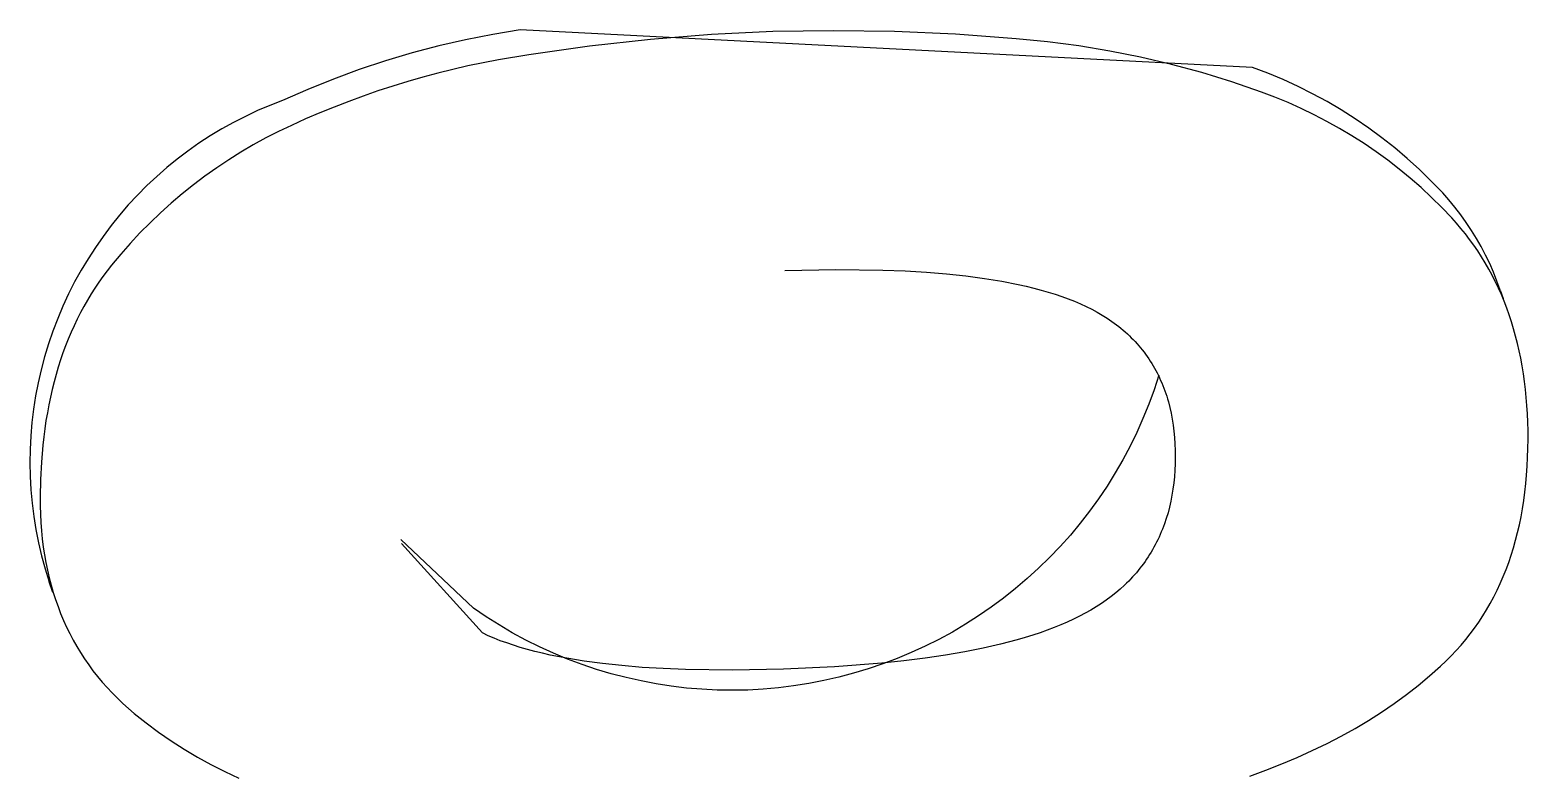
# Model space of a CAD drawing. Header units: millimetres. Extents: x -962 to 3068, y -237 to 2578.
# Drawn here: x 233.495 to 234.859, y 453.643 to 454.319 of the extents above; entities that cross this region are included whole.
import ezdxf

# ---------------------------------------------------------------- set-up
doc = ezdxf.new("R2010")
doc.units = ezdxf.units.MM
doc.header["$MEASUREMENT"] = 0
doc.layers.add('Utwórz2D linie widoczne', color=7, linetype='Continuous', true_color=0x000000)

msp = doc.modelspace()

# ---------------------------------------------------------------- linework, layer by layer
at = {"layer": 'Utwórz2D linie widoczne'}
for p, q in [((233.8916, 454.3105), (233.8671, 454.3049)), ((233.9163, 454.3153), (233.8916, 454.3105)), ((233.9412, 454.3194), (233.9163, 454.3153)), ((234.6081, 454.2853), (233.9412, 454.3194)), ((234.0599, 454.3106), (234.0045, 454.3045)), ((234.1155, 454.3151), (234.0599, 454.3106)), ((234.1712, 454.3179), (234.1155, 454.3151)), ((234.2266, 454.3187), (234.1712, 454.3179)), ((234.2821, 454.3179), (234.2266, 454.3187)), ((234.3376, 454.3154), (234.2821, 454.3179)), ((234.3929, 454.3113), (234.3376, 454.3154)), ((234.4214, 454.3086), (234.3929, 454.3113)), ((234.4498, 454.3049), (234.4214, 454.3086)), ((233.8428, 454.2985), (233.8187, 454.2914)), ((233.8671, 454.3049), (233.8428, 454.2985)), ((233.9493, 454.2967), (233.9215, 454.2922)), ((234.0045, 454.3045), (233.9493, 454.2967)), ((234.4781, 454.3002), (234.4498, 454.3049)), ((234.5062, 454.2946), (234.4781, 454.3002)), ((234.5342, 454.288), (234.5062, 454.2946)), ((233.7948, 454.2834), (233.7712, 454.2747)), ((233.8187, 454.2914), (233.7948, 454.2834)), ((233.8662, 454.28), (233.8525, 454.2763)), ((233.8799, 454.2834), (233.8662, 454.28)), ((233.8937, 454.2866), (233.8799, 454.2834)), ((233.9076, 454.2895), (233.8937, 454.2866)), ((233.9215, 454.2922), (233.9076, 454.2895)), ((234.5619, 454.2805), (234.5342, 454.288)), ((234.5892, 454.272), (234.5619, 454.2805)), ((234.6221, 454.28), (234.6081, 454.2853)), ((234.6359, 454.2742), (234.6221, 454.28)), ((233.7479, 454.2653), (233.7249, 454.2551)), ((233.7712, 454.2747), (233.7479, 454.2653)), ((233.8253, 454.2683), (233.8118, 454.2639)), ((233.8389, 454.2724), (233.8253, 454.2683)), ((233.8525, 454.2763), (233.8389, 454.2724)), ((234.6163, 454.2627), (234.5892, 454.272)), ((234.6495, 454.268), (234.6359, 454.2742)), ((234.6628, 454.2613), (234.6495, 454.268)), ((233.7249, 454.2551), (233.7134, 454.2507)), ((233.7852, 454.2543), (233.772, 454.2492)), ((233.7984, 454.2592), (233.7852, 454.2543)), ((233.8118, 454.2639), (233.7984, 454.2592)), ((234.6284, 454.2581), (234.6163, 454.2627)), ((234.6405, 454.2532), (234.6284, 454.2581)), ((234.6524, 454.2478), (234.6405, 454.2532)), ((234.676, 454.2542), (234.6628, 454.2613)), ((234.6889, 454.2466), (234.676, 454.2542)), ((233.6911, 454.2407), (233.6802, 454.2351)), ((233.7022, 454.2459), (233.6911, 454.2407)), ((233.7134, 454.2507), (233.7022, 454.2459)), ((233.7459, 454.2383), (233.733, 454.2325)), ((233.7589, 454.2439), (233.7459, 454.2383)), ((233.772, 454.2492), (233.7589, 454.2439)), ((234.6642, 454.2422), (234.6524, 454.2478)), ((234.6758, 454.2361), (234.6642, 454.2422)), ((234.7015, 454.2386), (234.6889, 454.2466)), ((234.7138, 454.2301), (234.7015, 454.2386)), ((233.6695, 454.2292), (233.6591, 454.2229)), ((233.6802, 454.2351), (233.6695, 454.2292)), ((233.7213, 454.2269), (233.7097, 454.221)), ((233.733, 454.2325), (233.7213, 454.2269)), ((234.6873, 454.2297), (234.6758, 454.2361)), ((234.6986, 454.223), (234.6873, 454.2297)), ((234.7259, 454.2212), (234.7138, 454.2301)), ((233.6488, 454.2162), (233.6388, 454.2091)), ((233.6591, 454.2229), (233.6488, 454.2162)), ((233.6983, 454.2147), (233.687, 454.2081)), ((233.7097, 454.221), (233.6983, 454.2147)), ((234.7097, 454.2159), (234.6986, 454.223)), ((234.7205, 454.2085), (234.7097, 454.2159)), ((234.7376, 454.212), (234.7259, 454.2212)), ((234.749, 454.2023), (234.7376, 454.212)), ((233.6291, 454.2017), (233.6196, 454.194)), ((233.6388, 454.2091), (233.6291, 454.2017)), ((233.6759, 454.2011), (233.665, 454.1939)), ((233.687, 454.2081), (233.6759, 454.2011)), ((234.7312, 454.2008), (234.7205, 454.2085)), ((234.7416, 454.1927), (234.7312, 454.2008)), ((234.7601, 454.1922), (234.749, 454.2023)), ((233.6104, 454.186), (233.6014, 454.1776)), ((233.6196, 454.194), (233.6104, 454.186)), ((233.6543, 454.1863), (233.6438, 454.1784)), ((233.665, 454.1939), (233.6543, 454.1863)), ((234.7517, 454.1844), (234.7416, 454.1927)), ((234.7615, 454.1758), (234.7517, 454.1844)), ((234.7708, 454.1818), (234.7601, 454.1922)), ((233.6014, 454.1776), (233.5928, 454.1689)), ((233.6335, 454.1702), (233.6235, 454.1617)), ((233.6438, 454.1784), (233.6335, 454.1702)), ((234.7711, 454.1669), (234.7615, 454.1758)), ((234.7812, 454.171), (234.7708, 454.1818)), ((234.7869, 454.1646), (234.7812, 454.171)), ((233.5845, 454.16), (233.5765, 454.1507)), ((233.5928, 454.1689), (233.5845, 454.16)), ((233.6235, 454.1617), (233.6138, 454.1529)), ((234.7804, 454.1578), (234.7711, 454.1669)), ((234.7894, 454.1484), (234.7804, 454.1578)), ((234.7924, 454.1579), (234.7869, 454.1646)), ((234.7977, 454.1511), (234.7924, 454.1579)), ((233.5765, 454.1507), (233.5688, 454.1412)), ((233.6043, 454.1438), (233.5951, 454.1346)), ((233.6138, 454.1529), (233.6043, 454.1438)), ((234.7937, 454.1436), (234.7894, 454.1484)), ((234.7978, 454.1387), (234.7937, 454.1436)), ((234.8027, 454.1441), (234.7977, 454.1511)), ((234.8074, 454.1369), (234.8027, 454.1441)), ((233.5615, 454.1314), (233.5545, 454.1214)), ((233.5688, 454.1412), (233.5615, 454.1314)), ((233.5951, 454.1346), (233.5862, 454.125)), ((234.8019, 454.1337), (234.7978, 454.1387)), ((234.8057, 454.1286), (234.8019, 454.1337)), ((234.812, 454.1295), (234.8074, 454.1369)), ((234.8162, 454.1221), (234.812, 454.1295)), ((233.5545, 454.1214), (233.5478, 454.1111)), ((233.5776, 454.1153), (233.5692, 454.1053)), ((233.5862, 454.125), (233.5776, 454.1153)), ((234.8095, 454.1234), (234.8057, 454.1286)), ((234.8131, 454.1182), (234.8095, 454.1234)), ((234.8166, 454.1128), (234.8131, 454.1182)), ((234.8202, 454.1144), (234.8162, 454.1221)), ((233.5478, 454.1111), (233.5415, 454.1006)), ((233.5692, 454.1053), (233.5653, 454.1002)), ((234.8199, 454.1073), (234.8166, 454.1128)), ((234.8231, 454.1017), (234.8199, 454.1073)), ((234.824, 454.1066), (234.8202, 454.1144)), ((234.8262, 454.0961), (234.8231, 454.1017)), ((234.8274, 454.0987), (234.824, 454.1066)), ((233.5356, 454.0899), (233.5301, 454.079)), ((233.5415, 454.1006), (233.5356, 454.0899)), ((233.5577, 454.0898), (233.5541, 454.0844)), ((233.5614, 454.095), (233.5577, 454.0898)), ((233.5653, 454.1002), (233.5614, 454.095)), ((234.1821, 454.1005), (234.2286, 454.1014)), ((234.2286, 454.1014), (234.2716, 454.1008)), ((234.2716, 454.1008), (234.2918, 454.1)), ((234.2918, 454.1), (234.3111, 454.0988)), ((234.3111, 454.0988), (234.3295, 454.0973)), ((234.3295, 454.0973), (234.3471, 454.0954)), ((234.3471, 454.0954), (234.3639, 454.0932)), ((234.3639, 454.0932), (234.3797, 454.0906)), ((234.3797, 454.0906), (234.3947, 454.0877)), ((234.8291, 454.0903), (234.8262, 454.0961)), ((234.8306, 454.0907), (234.8274, 454.0987)), ((234.8319, 454.0844), (234.8291, 454.0903)), ((234.8335, 454.0826), (234.8306, 454.0907)), ((233.5301, 454.079), (233.525, 454.0679)), ((233.5506, 454.079), (233.5473, 454.0734)), ((233.5541, 454.0844), (233.5506, 454.079)), ((234.3947, 454.0877), (234.4019, 454.0861)), ((234.4019, 454.0861), (234.4088, 454.0844)), ((234.4088, 454.0844), (234.4155, 454.0826)), ((234.4155, 454.0826), (234.4221, 454.0807)), ((234.4221, 454.0807), (234.4283, 454.0788)), ((234.4283, 454.0788), (234.4344, 454.0767)), ((234.4344, 454.0767), (234.4403, 454.0746)), ((234.4403, 454.0746), (234.4459, 454.0724)), ((234.8346, 454.0785), (234.8319, 454.0844)), ((234.8335, 454.0826), (234.8364, 454.0748)), ((234.8371, 454.0724), (234.8346, 454.0785)), ((233.525, 454.0679), (233.5202, 454.0566)), ((233.5409, 454.062), (233.538, 454.0561)), ((233.544, 454.0677), (233.5409, 454.062)), ((233.5473, 454.0734), (233.544, 454.0677)), ((234.4459, 454.0724), (234.4514, 454.0701)), ((234.4514, 454.0701), (234.4566, 454.0677)), ((234.4566, 454.0677), (234.4616, 454.0652)), ((234.4616, 454.0652), (234.4665, 454.0625)), ((234.4665, 454.0625), (234.4711, 454.0598)), ((234.8395, 454.0662), (234.8371, 454.0724)), ((234.8417, 454.06), (234.8395, 454.0662)), ((233.5202, 454.0566), (233.5158, 454.0452)), ((233.5351, 454.0501), (233.5324, 454.0441)), ((233.538, 454.0561), (233.5351, 454.0501)), ((234.4711, 454.0598), (234.4757, 454.0569)), ((234.4757, 454.0569), (234.4779, 454.0555)), ((234.4779, 454.0555), (234.4801, 454.054)), ((234.4801, 454.054), (234.4822, 454.0524)), ((234.4822, 454.0524), (234.4843, 454.0509)), ((234.4843, 454.0509), (234.4863, 454.0493)), ((234.4863, 454.0493), (234.4883, 454.0477)), ((234.4883, 454.0477), (234.4903, 454.046)), ((234.8438, 454.0536), (234.8417, 454.06)), ((234.8458, 454.0472), (234.8438, 454.0536)), ((234.8476, 454.0406), (234.8458, 454.0472)), ((233.5119, 454.0336), (233.5083, 454.0219)), ((233.5158, 454.0452), (233.5119, 454.0336)), ((233.5298, 454.0379), (233.5273, 454.0317)), ((233.5324, 454.0441), (233.5298, 454.0379)), ((234.4903, 454.046), (234.4922, 454.0444)), ((234.4922, 454.0444), (234.4941, 454.0427)), ((234.4941, 454.0427), (234.4959, 454.0409)), ((234.4959, 454.0409), (234.4977, 454.0392)), ((234.4977, 454.0392), (234.4995, 454.0374)), ((234.4995, 454.0374), (234.5012, 454.0356)), ((234.5012, 454.0356), (234.5029, 454.0337)), ((234.5029, 454.0337), (234.5046, 454.0318)), ((234.8493, 454.034), (234.8476, 454.0406)), ((234.8509, 454.0272), (234.8493, 454.034)), ((233.5083, 454.0219), (233.5052, 454.01)), ((233.525, 454.0253), (233.5228, 454.0189)), ((233.5273, 454.0317), (233.525, 454.0253)), ((234.5046, 454.0318), (234.5062, 454.0299)), ((234.5062, 454.0299), (234.5077, 454.028)), ((234.5077, 454.028), (234.5093, 454.0261)), ((234.5093, 454.0261), (234.5107, 454.0241)), ((234.5107, 454.0241), (234.5122, 454.0221)), ((234.5122, 454.0221), (234.5136, 454.02)), ((234.5136, 454.02), (234.515, 454.0179)), ((234.8523, 454.0204), (234.8509, 454.0272)), ((234.8536, 454.0135), (234.8523, 454.0204)), ((233.5052, 454.01), (233.5025, 453.9981)), ((233.5207, 454.0123), (233.5187, 454.0057)), ((233.5228, 454.0189), (233.5207, 454.0123)), ((234.515, 454.0179), (234.5163, 454.0158)), ((234.5163, 454.0158), (234.5176, 454.0137)), ((234.5176, 454.0137), (234.5188, 454.0115)), ((234.5188, 454.0115), (234.52, 454.0094)), ((234.52, 454.0094), (234.5212, 454.0071)), ((234.5212, 454.0071), (234.5223, 454.0049)), ((234.8547, 454.0064), (234.8536, 454.0135)), ((234.8557, 453.9993), (234.8547, 454.0064)), ((233.5025, 453.9981), (233.5001, 453.9861)), ((233.5169, 453.9989), (233.5152, 453.9921)), ((233.5187, 454.0057), (233.5169, 453.9989)), ((234.5228, 454.005), (234.5184, 453.9918)), ((234.5223, 454.0049), (234.5234, 454.0026)), ((234.5234, 454.0026), (234.5244, 454.0003)), ((234.5244, 454.0003), (234.5254, 453.998)), ((234.5254, 453.998), (234.5264, 453.9956)), ((234.5264, 453.9956), (234.5273, 453.9932)), ((234.5273, 453.9932), (234.5282, 453.9908)), ((234.8566, 453.9921), (234.8557, 453.9993)), ((233.5001, 453.9861), (233.4983, 453.974)), ((233.5136, 453.9851), (233.5121, 453.9781)), ((233.5152, 453.9921), (233.5136, 453.9851)), ((234.5184, 453.9918), (234.5136, 453.9786)), ((234.5282, 453.9908), (234.5291, 453.9884)), ((234.5291, 453.9884), (234.5299, 453.9859)), ((234.5299, 453.9859), (234.5306, 453.9834)), ((234.5306, 453.9834), (234.5314, 453.9809)), ((234.5314, 453.9809), (234.5327, 453.9757)), ((234.8573, 453.9847), (234.8566, 453.9921)), ((234.8579, 453.9773), (234.8573, 453.9847)), ((233.4983, 453.974), (233.4968, 453.9619)), ((233.5108, 453.9709), (233.5095, 453.9637)), ((233.5121, 453.9781), (233.5108, 453.9709)), ((234.5083, 453.9657), (234.5026, 453.953)), ((234.5136, 453.9786), (234.5083, 453.9657)), ((234.5327, 453.9757), (234.5339, 453.9705)), ((234.5339, 453.9705), (234.5349, 453.9651)), ((234.5349, 453.9651), (234.5357, 453.9596)), ((234.8584, 453.9698), (234.8579, 453.9773)), ((234.8587, 453.9622), (234.8584, 453.9698)), ((233.4968, 453.9619), (233.4958, 453.9497)), ((233.5084, 453.9563), (233.5075, 453.9489)), ((233.5095, 453.9637), (233.5084, 453.9563)), ((234.5026, 453.953), (234.4965, 453.9404)), ((234.5357, 453.9596), (234.5364, 453.954)), ((234.5364, 453.954), (234.537, 453.9483)), ((234.8589, 453.9545), (234.8587, 453.9622)), ((234.8589, 453.9467), (234.8589, 453.9545)), ((233.4958, 453.9497), (233.4951, 453.9375)), ((233.5066, 453.9413), (233.5053, 453.9259)), ((233.5075, 453.9489), (233.5066, 453.9413)), ((234.4965, 453.9404), (234.49, 453.9281)), ((234.537, 453.9483), (234.5374, 453.9425)), ((234.5374, 453.9425), (234.5376, 453.9365)), ((234.8585, 453.9302), (234.8588, 453.9384)), ((234.8588, 453.9384), (234.8589, 453.9467)), ((233.4951, 453.9375), (233.4949, 453.9252)), ((233.4949, 453.9252), (233.4952, 453.913)), ((233.5053, 453.9259), (233.5045, 453.9101)), ((234.49, 453.9281), (234.483, 453.916)), ((234.5375, 453.9244), (234.5373, 453.9185)), ((234.5376, 453.9305), (234.5375, 453.9244)), ((234.5376, 453.9365), (234.5376, 453.9305)), ((234.8581, 453.9221), (234.8585, 453.9302)), ((233.4952, 453.913), (233.4958, 453.9008)), ((234.483, 453.916), (234.4756, 453.9041)), ((234.5369, 453.9126), (234.5363, 453.9069)), ((234.5373, 453.9185), (234.5369, 453.9126)), ((234.8569, 453.9063), (234.8576, 453.9141)), ((234.8576, 453.9141), (234.8581, 453.9221)), ((233.4958, 453.9008), (233.4969, 453.8886)), ((233.5045, 453.9101), (233.5042, 453.8939)), ((234.4756, 453.9041), (234.4678, 453.8925)), ((234.5356, 453.9013), (234.5347, 453.8957)), ((234.5363, 453.9069), (234.5356, 453.9013)), ((234.855, 453.891), (234.856, 453.8986)), ((234.856, 453.8986), (234.8569, 453.9063)), ((233.4969, 453.8886), (233.4985, 453.8765)), ((233.5042, 453.8939), (233.5043, 453.8861)), ((233.5043, 453.8861), (233.5045, 453.8784)), ((234.4678, 453.8925), (234.4597, 453.8812)), ((234.5324, 453.885), (234.5311, 453.8798)), ((234.5336, 453.8903), (234.5324, 453.885)), ((234.5347, 453.8957), (234.5336, 453.8903)), ((234.8525, 453.8761), (234.8538, 453.8835)), ((234.8538, 453.8835), (234.855, 453.891)), ((233.4985, 453.8765), (233.5004, 453.8644)), ((233.5045, 453.8784), (233.5049, 453.8708)), ((233.5049, 453.8708), (233.5055, 453.8633)), ((234.4511, 453.8702), (234.4422, 453.8594)), ((234.4597, 453.8812), (234.4511, 453.8702)), ((234.5279, 453.8696), (234.527, 453.8672)), ((234.5295, 453.8747), (234.5279, 453.8696)), ((234.5311, 453.8798), (234.5295, 453.8747)), ((234.851, 453.8689), (234.8525, 453.8761)), ((233.5004, 453.8644), (233.5027, 453.8524)), ((233.5055, 453.8633), (233.5062, 453.8559)), ((234.4422, 453.8594), (234.4329, 453.849)), ((234.523, 453.8576), (234.5219, 453.8552)), ((234.524, 453.8599), (234.523, 453.8576)), ((234.525, 453.8623), (234.524, 453.8599)), ((234.526, 453.8647), (234.525, 453.8623)), ((234.527, 453.8672), (234.526, 453.8647)), ((234.8476, 453.8548), (234.8494, 453.8618)), ((234.8494, 453.8618), (234.851, 453.8689)), ((233.5027, 453.8524), (233.5055, 453.8405)), ((233.5062, 453.8559), (233.5071, 453.8486)), ((233.5071, 453.8486), (233.5082, 453.8415)), ((233.8987, 453.7929), (233.8327, 453.8555)), ((233.9069, 453.7703), (233.8333, 453.8518)), ((234.4329, 453.849), (234.4232, 453.8389)), ((234.5158, 453.8439), (234.5144, 453.8417)), ((234.5171, 453.8461), (234.5158, 453.8439)), ((234.5183, 453.8484), (234.5171, 453.8461)), ((234.5195, 453.8506), (234.5183, 453.8484)), ((234.5207, 453.8529), (234.5195, 453.8506)), ((234.5219, 453.8552), (234.5207, 453.8529)), ((234.8435, 453.8412), (234.8456, 453.8479)), ((234.8456, 453.8479), (234.8476, 453.8548)), ((233.5055, 453.8405), (233.5087, 453.8286)), ((233.5082, 453.8415), (233.5095, 453.8344)), ((233.5095, 453.8344), (233.5109, 453.8275)), ((234.4132, 453.8292), (234.4029, 453.8198)), ((234.4232, 453.8389), (234.4132, 453.8292)), ((234.5056, 453.8292), (234.504, 453.8272)), ((234.5071, 453.8312), (234.5056, 453.8292)), ((234.5087, 453.8333), (234.5071, 453.8312)), ((234.5102, 453.8353), (234.5087, 453.8333)), ((234.5116, 453.8374), (234.5102, 453.8353)), ((234.5131, 453.8396), (234.5116, 453.8374)), ((234.5144, 453.8417), (234.5131, 453.8396)), ((234.8389, 453.828), (234.8413, 453.8345)), ((234.8413, 453.8345), (234.8435, 453.8412)), ((233.5087, 453.8286), (233.5123, 453.8169)), ((233.5109, 453.8275), (233.5125, 453.8206)), ((233.5158, 453.8071), (233.5123, 453.8169)), ((233.5125, 453.8206), (233.5142, 453.8139)), ((234.4029, 453.8198), (234.3923, 453.8107)), ((234.4934, 453.8157), (234.4915, 453.8139)), ((234.4953, 453.8175), (234.4934, 453.8157)), ((234.4971, 453.8194), (234.4953, 453.8175)), ((234.4989, 453.8213), (234.4971, 453.8194)), ((234.5006, 453.8232), (234.4989, 453.8213)), ((234.5023, 453.8252), (234.5006, 453.8232)), ((234.504, 453.8272), (234.5023, 453.8252)), ((234.8307, 453.8092), (234.8336, 453.8154)), ((234.8336, 453.8154), (234.8363, 453.8216)), ((234.8363, 453.8216), (234.8389, 453.828)), ((233.5142, 453.8139), (233.5161, 453.8072)), ((233.5161, 453.8072), (233.5182, 453.8007)), ((234.3813, 453.802), (234.3701, 453.7937)), ((234.3923, 453.8107), (234.3813, 453.802)), ((234.4793, 453.8035), (234.4749, 453.8002)), ((234.4835, 453.8068), (234.4793, 453.8035)), ((234.4876, 453.8103), (234.4835, 453.8068)), ((234.4915, 453.8139), (234.4876, 453.8103)), ((234.8245, 453.7973), (234.8277, 453.8032)), ((234.8277, 453.8032), (234.8307, 453.8092)), ((233.5182, 453.8007), (233.5205, 453.7943)), ((233.5205, 453.7943), (233.5229, 453.788)), ((233.5229, 453.788), (233.5255, 453.7818)), ((233.9102, 453.785), (233.8987, 453.7929)), ((234.3701, 453.7937), (234.3586, 453.7858)), ((234.4558, 453.7883), (234.4505, 453.7855)), ((234.4608, 453.7911), (234.4558, 453.7883)), ((234.4657, 453.794), (234.4608, 453.7911)), ((234.4704, 453.7971), (234.4657, 453.794)), ((234.4749, 453.8002), (234.4704, 453.7971)), ((234.8177, 453.7858), (234.8212, 453.7915)), ((234.8212, 453.7915), (234.8245, 453.7973)), ((233.5255, 453.7818), (233.5283, 453.7757)), ((233.5283, 453.7757), (233.5312, 453.7697)), ((233.922, 453.7776), (233.9102, 453.785)), ((233.9341, 453.7705), (233.922, 453.7776)), ((234.3468, 453.7783), (234.3348, 453.7712)), ((234.3586, 453.7858), (234.3468, 453.7783)), ((234.4274, 453.7753), (234.4211, 453.7729)), ((234.4335, 453.7777), (234.4274, 453.7753)), ((234.4394, 453.7802), (234.4335, 453.7777)), ((234.4451, 453.7828), (234.4394, 453.7802)), ((234.4505, 453.7855), (234.4451, 453.7828)), ((234.8063, 453.7695), (234.8103, 453.7748)), ((234.8103, 453.7748), (234.814, 453.7803)), ((234.814, 453.7803), (234.8177, 453.7858)), ((233.5312, 453.7697), (233.5343, 453.7638)), ((233.5343, 453.7638), (233.5376, 453.758)), ((233.9121, 453.7678), (233.9069, 453.7703)), ((233.9175, 453.7655), (233.9121, 453.7678)), ((233.9231, 453.7633), (233.9175, 453.7655)), ((233.929, 453.7612), (233.9231, 453.7633)), ((233.9351, 453.7591), (233.929, 453.7612)), ((233.9464, 453.7639), (233.9341, 453.7705)), ((233.9589, 453.7576), (233.9464, 453.7639)), ((234.3225, 453.7645), (234.31, 453.7583)), ((234.3348, 453.7712), (234.3225, 453.7645)), ((234.3937, 453.7641), (234.3787, 453.7602)), ((234.4009, 453.7662), (234.3937, 453.7641)), ((234.4079, 453.7684), (234.4009, 453.7662)), ((234.4146, 453.7706), (234.4079, 453.7684)), ((234.4211, 453.7729), (234.4146, 453.7706)), ((234.7979, 453.7593), (234.8022, 453.7643)), ((234.8022, 453.7643), (234.8063, 453.7695)), ((233.5376, 453.758), (233.541, 453.7524)), ((233.541, 453.7524), (233.5446, 453.7468)), ((233.9414, 453.7572), (233.9351, 453.7591)), ((233.9479, 453.7553), (233.9414, 453.7572)), ((233.9546, 453.7535), (233.9479, 453.7553)), ((233.9616, 453.7518), (233.9546, 453.7535)), ((233.9716, 453.7519), (233.9589, 453.7576)), ((233.9687, 453.7502), (233.9616, 453.7518)), ((233.9837, 453.7473), (233.9687, 453.7502)), ((233.9845, 453.7465), (233.9716, 453.7519)), ((233.9996, 453.7447), (233.9837, 453.7473)), ((234.2845, 453.7471), (234.2714, 453.7421)), ((234.2974, 453.7525), (234.2845, 453.7471)), ((234.31, 453.7475), (234.2907, 453.7451)), ((234.31, 453.7583), (234.2974, 453.7525)), ((234.3285, 453.7502), (234.31, 453.7475)), ((234.3461, 453.7533), (234.3285, 453.7502)), ((234.3629, 453.7566), (234.3461, 453.7533)), ((234.3787, 453.7602), (234.3629, 453.7566)), ((234.7842, 453.7448), (234.7889, 453.7495)), ((234.7889, 453.7495), (234.7935, 453.7543)), ((234.7935, 453.7543), (234.7979, 453.7593)), ((233.5446, 453.7468), (233.5484, 453.7414)), ((233.5484, 453.7414), (233.5523, 453.736)), ((233.5523, 453.736), (233.5564, 453.7308)), ((233.9976, 453.7416), (233.9845, 453.7465)), ((234.0108, 453.7372), (233.9976, 453.7416)), ((234.0163, 453.7424), (233.9996, 453.7447)), ((234.0242, 453.7332), (234.0108, 453.7372)), ((234.0338, 453.7406), (234.0163, 453.7424)), ((234.0523, 453.739), (234.0338, 453.7406)), ((234.0716, 453.7379), (234.0523, 453.739)), ((234.0918, 453.7371), (234.0716, 453.7379)), ((234.1347, 453.7365), (234.0918, 453.7371)), ((234.1811, 453.7374), (234.1347, 453.7365)), ((234.2275, 453.7396), (234.1811, 453.7374)), ((234.2705, 453.7429), (234.2275, 453.7396)), ((234.2448, 453.7336), (234.2313, 453.73)), ((234.2582, 453.7376), (234.2448, 453.7336)), ((234.2714, 453.7421), (234.2582, 453.7376)), ((234.2907, 453.7451), (234.2705, 453.7429)), ((234.7693, 453.7312), (234.7793, 453.7402)), ((234.7793, 453.7402), (234.7842, 453.7448)), ((233.5564, 453.7308), (233.5607, 453.7256)), ((233.5607, 453.7256), (233.5652, 453.7206)), ((233.5652, 453.7206), (233.5698, 453.7157)), ((234.0377, 453.7297), (234.0242, 453.7332)), ((234.0513, 453.7266), (234.0377, 453.7297)), ((234.065, 453.724), (234.0513, 453.7266)), ((234.0788, 453.7219), (234.065, 453.724)), ((234.0927, 453.7202), (234.0788, 453.7219)), ((234.1066, 453.7191), (234.0927, 453.7202)), ((234.1764, 453.7204), (234.1624, 453.7192)), ((234.1902, 453.7221), (234.1764, 453.7204)), ((234.204, 453.7243), (234.1902, 453.7221)), ((234.2177, 453.7269), (234.204, 453.7243)), ((234.2313, 453.73), (234.2177, 453.7269)), ((234.7481, 453.7142), (234.7589, 453.7226)), ((234.7589, 453.7226), (234.7693, 453.7312)), ((233.5698, 453.7157), (233.5746, 453.7109)), ((233.5746, 453.7109), (233.5795, 453.7062)), ((233.5795, 453.7062), (233.5846, 453.7016)), ((234.1206, 453.7184), (234.1066, 453.7191)), ((234.1345, 453.7182), (234.1206, 453.7184)), ((234.1485, 453.7184), (234.1345, 453.7182)), ((234.1624, 453.7192), (234.1485, 453.7184)), ((234.7255, 453.6983), (234.737, 453.7061)), ((234.737, 453.7061), (234.7481, 453.7142)), ((233.5846, 453.7016), (233.5899, 453.6971)), ((233.5899, 453.6971), (233.6008, 453.6884)), ((234.7137, 453.6907), (234.7255, 453.6983)), ((233.6008, 453.6884), (233.612, 453.6801)), ((233.612, 453.6801), (233.6235, 453.6721)), ((234.6888, 453.6764), (234.7014, 453.6834)), ((234.7014, 453.6834), (234.7137, 453.6907)), ((233.6235, 453.6721), (233.6353, 453.6645)), ((234.6625, 453.6632), (234.6759, 453.6697)), ((234.6759, 453.6697), (234.6888, 453.6764)), ((233.6353, 453.6645), (233.6474, 453.6573)), ((233.6474, 453.6573), (233.6597, 453.6505)), ((234.6348, 453.6511), (234.6488, 453.657)), ((234.6488, 453.657), (234.6625, 453.6632)), ((233.6597, 453.6505), (233.6723, 453.6442)), ((233.6723, 453.6442), (233.6851, 453.6382)), ((234.6055, 453.64), (234.6203, 453.6454)), ((234.6203, 453.6454), (234.6348, 453.6511))]:
    msp.add_line(p, q, dxfattribs=at)

doc.saveas('drawing.dxf')
